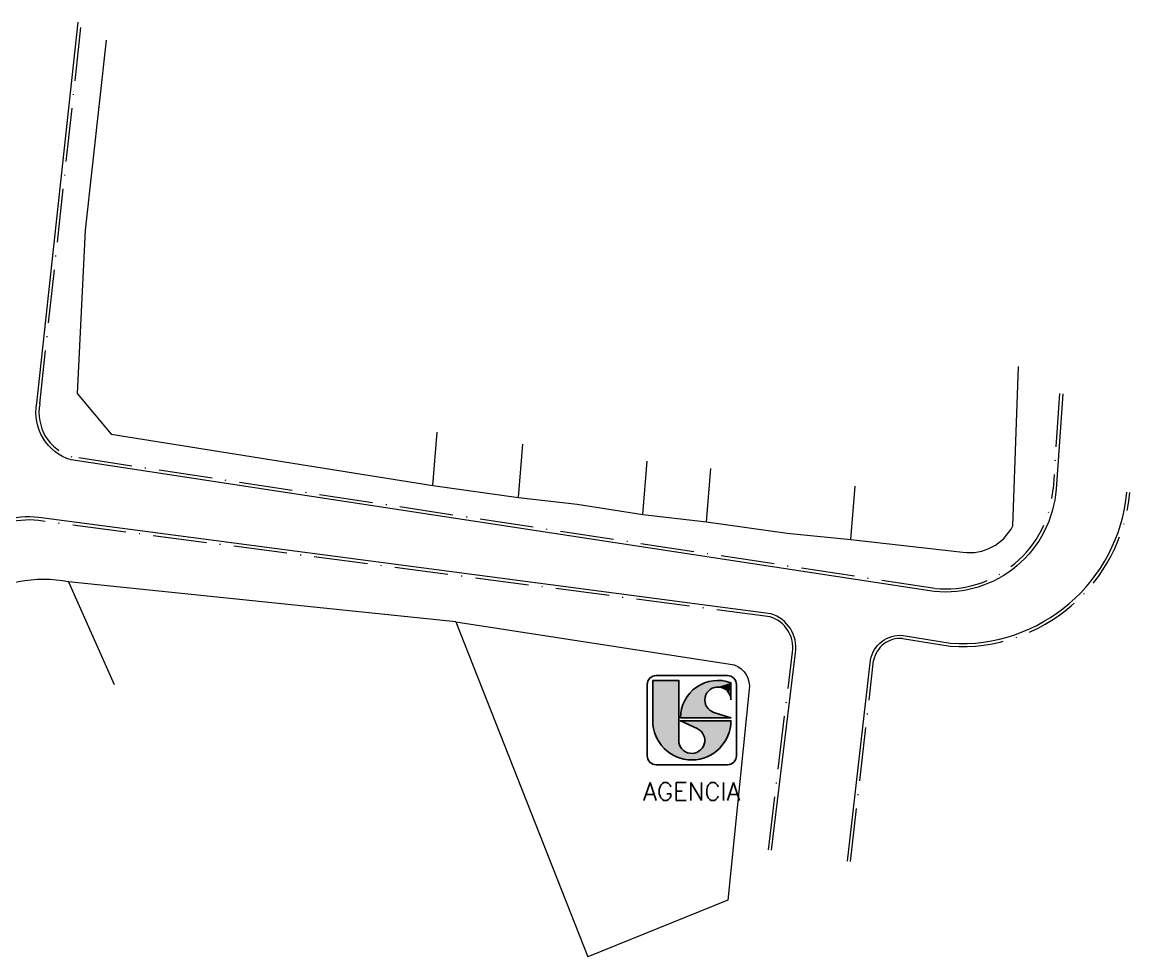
# Model space of a CAD drawing. Extents: x 359101 to 359770, y 7352318 to 7353133.
# Drawn here: x 359646.4 to 359770.5, y 7352917 to 7353021.8 of the extents above; entities that cross this region are included whole.
import ezdxf
from ezdxf.enums import TextEntityAlignment as Align

# ---------------------------------------------------------------- set-up
doc = ezdxf.new("R2010")
doc.units = 0
doc.header["$LTSCALE"] = 2.5
doc.linetypes.add('AVT-LIN-GUIA DE RUA', pattern=[1.44, 0.96, -0.24, 0, -0.24])
doc.layers.add('ATRIBUTO', color=7, linetype='Continuous')
doc.layers.add('SIMBOLOS', color=2, linetype='Continuous')
for name, color, linetype, lineweight, true_color in [('AVT-LT-URB-DIVISA TERRENO OU AL PREDIAL', 251, 'Continuous', 13, 0x5c5c5c), ('AVT-LT-VIA-GUIA', 8, 'AVT-LIN-GUIA DE RUA', 15, 0x6e6e6e), ('AVT-LT-VIA-SARJETA', 253, 'Continuous', 0, 0xa6a6a6)]:
    doc.layers.add(name, color=color, linetype=linetype, lineweight=lineweight, true_color=true_color)
doc.styles.add('SABESP', font='ROMANS.shx', dxfattribs={"height": 2})

# ---------------------------------------------------------------- blocks, each defined once
blk = doc.blocks.new('*U64')
at = {"layer": 'SIMBOLOS', "color": 150, "linetype": 'Continuous'}
for points in [[(-4.38, -0.07), (-1.46, 4.45), (-4.38, 4.45)], [(-1.46, 4.45), (-4.38, -0.07), (-1.46, -2.26)], [(1.11, 4.04), (0.53, 3.7), (2.94, 3.72)], [(1.74, 4.28), (1.11, 4.04), (4.38, 4.19)], [(4.38, 4.19), (1.11, 4.04), (2.94, 3.72)], [(2.4, 4.42), (1.74, 4.28), (3.73, 4.37)], [(3.73, 4.37), (1.74, 4.28), (4.38, 4.19)], [(3.07, 4.45), (2.4, 4.42), (3.73, 4.37)], [(4.38, 4.19), (2.94, 3.72), (3.32, 3.67)], [(4.38, 4.19), (3.32, 3.67), (3.66, 3.52)], [(4.38, 4.19), (3.66, 3.52), (3.96, 3.29)], [(4.38, 4.19), (3.96, 3.29), (4.19, 2.99)], [(4.38, 4.19), (4.19, 2.99), (4.33, 2.64)], [(4.38, 4.19), (4.33, 2.64), (4.38, 2.26)], [(-0.43, 2.78), (-0.79, 2.21), (1.52, 2.68)], [(1.52, 2.68), (-0.79, 2.21), (1.46, 2.31)], [(0.01, 3.28), (-0.43, 2.78), (1.68, 3.03)], [(1.68, 3.03), (-0.43, 2.78), (1.52, 2.68)], [(0.53, 3.7), (0.01, 3.28), (2.57, 3.68)], [(2.57, 3.68), (0.01, 3.28), (2.22, 3.54)], [(2.22, 3.54), (0.01, 3.28), (1.91, 3.32)], [(1.91, 3.32), (0.01, 3.28), (1.68, 3.03)], [(2.94, 3.72), (0.53, 3.7), (2.57, 3.68)], [(-1.05, 1.59), (-1.21, 0.94), (1.63, 1.58)], [(1.63, 1.58), (-1.21, 0.94), (1.85, 1.27)], [(1.85, 1.27), (-1.21, 0.94), (2.14, 1.03)], [(-0.79, 2.21), (-1.05, 1.59), (1.5, 1.93)], [(1.5, 1.93), (-1.05, 1.59), (1.63, 1.58)], [(1.46, 2.31), (-0.79, 2.21), (1.5, 1.93)], [(-1.21, 0.94), (-1.27, 0.27), (2.48, 0.87)], [(2.48, 0.87), (-1.27, 0.27), (4.38, 0.27)], [(2.14, 1.03), (-1.21, 0.94), (2.48, 0.87)], [(-4.38, -0.07), (-4.33, -0.76), (-1.46, -2.26)], [(-4.33, -0.76), (-4.17, -1.43), (-1.46, -2.26)], [(4.33, -0.76), (4.38, -0.07), (-1.27, -0.07)], [(-1.27, -0.07), (0.61, -0.94), (4.33, -0.76)], [(4.33, -0.76), (0.61, -0.94), (4.17, -1.43)], [(0.61, -0.94), (0.94, -1.15), (4.17, -1.43)], [(0.94, -1.15), (1.2, -1.43), (4.17, -1.43)], [(-4.17, -1.43), (-3.9, -2.06), (-1.46, -2.26)], [(-3.9, -2.06), (-3.54, -2.65), (-1.46, -2.26)], [(-1.46, -2.26), (-3.54, -2.65), (-1.41, -2.65)], [(1.2, -1.43), (1.38, -1.78), (3.9, -2.06)], [(4.17, -1.43), (1.2, -1.43), (3.9, -2.06)], [(1.38, -1.78), (1.46, -2.16), (3.9, -2.06)], [(1.46, -2.16), (1.43, -2.55), (3.54, -2.65)], [(3.9, -2.06), (1.46, -2.16), (3.54, -2.65)], [(-3.54, -2.65), (-3.1, -3.17), (-1.41, -2.65)], [(-1.41, -2.65), (-3.1, -3.17), (-1.26, -3.01)], [(-1.26, -3.01), (-3.1, -3.17), (-1.01, -3.31)], [(-3.1, -3.17), (-2.57, -3.62), (-1.01, -3.31)], [(-1.01, -3.31), (-2.57, -3.62), (-0.7, -3.54)], [(-0.7, -3.54), (-2.57, -3.62), (-0.34, -3.68)], [(-2.57, -3.62), (-1.99, -3.98), (-0.34, -3.68)], [(-0.34, -3.68), (-1.99, -3.98), (0.05, -3.72)], [(0.05, -3.72), (-1.99, -3.98), (1.99, -3.98)], [(0.43, -3.66), (0.05, -3.72), (1.99, -3.98)], [(0.79, -3.49), (0.43, -3.66), (2.57, -3.62)], [(2.57, -3.62), (0.43, -3.66), (1.99, -3.98)], [(1.08, -3.24), (0.79, -3.49), (2.57, -3.62)], [(1.3, -2.92), (1.08, -3.24), (3.1, -3.17)], [(3.1, -3.17), (1.08, -3.24), (2.57, -3.62)], [(1.43, -2.55), (1.3, -2.92), (3.54, -2.65)], [(3.54, -2.65), (1.3, -2.92), (3.1, -3.17)], [(-1.99, -3.98), (-1.35, -4.24), (1.99, -3.98)], [(1.99, -3.98), (-1.35, -4.24), (1.35, -4.24)], [(-1.35, -4.24), (-0.69, -4.4), (1.35, -4.24)], [(1.35, -4.24), (-0.69, -4.4), (0.69, -4.4)], [(-0.69, -4.4), (0, -4.45), (0.69, -4.4)]]:
    blk.add_solid(points, dxfattribs=at)
blk = doc.blocks.new('SBC056')
at = {"layer": 'SIMBOLOS', "color": 150}
for points in [[(-4, 5), (4, 5, -0.414214), (5, 4), (5, -4, -0.414214), (4, -5), (-4, -5, -0.414214), (-5, -4), (-5, 4, -0.414214)], [(-4.38, 4.45), (-1.46, 4.45), (-1.46, -2.26, 1.827962), (0.61, -0.94), (-1.27, -0.07), (4.38, -0.07, -1), (-4.38, -0.07)], [(4.38, 2.26, 1.970818), (2.48, 0.87), (4.38, 0.27), (-1.27, 0.27, -0.522877), (4.38, 4.19)]]:
    blk.add_lwpolyline(points, format="xyb", close=True, dxfattribs=at)
at = {"layer": 'SIMBOLOS', "color": 150, "linetype": 'Continuous'}
blk.add_blockref('*U64', (0, 0), dxfattribs=at)
at = {"layer": 'ATRIBUTO', "style": 'SABESP', "flags": 1}
blk.add_attdef('CODIGO', text='', height=1, dxfattribs=at).set_placement((0, 0), align=Align.MIDDLE)
at = {"layer": 'SIMBOLOS', "color": 150, "style": 'SABESP'}
blk.add_text('AGENCIA', height=2, dxfattribs=at).set_placement((0, -8), align=Align.MIDDLE_CENTER)
blk.add_attdef('NOME', text='', height=2, dxfattribs=at).set_placement((0, -12), align=Align.MIDDLE)

msp = doc.modelspace()

# ---------------------------------------------------------------- linework, layer by layer
at = {"layer": 'AVT-LT-URB-DIVISA TERRENO OU AL PREDIAL', "flags": 128}
for points in [[(359655.81, 7353019.72), (359653.47, 7352998.45), (359652.57, 7352980.15), (359656.36, 7352975.6), (359692.41, 7352969.84), (359702.02, 7352968.49), (359708.56, 7352967.77), (359715.95, 7352966.58), (359723.07, 7352965.78), (359732.11, 7352964.49), (359739.24, 7352963.79), (359751.8, 7352962.37, 0.318974), (359757.4, 7352965.34), (359758.01, 7352983.18)], [(359694.98, 7352954.57), (359651.6, 7352959.05, 0.189228), (359640.79, 7352957.03), (359624.65, 7352942.05)], [(359694.98, 7352954.57), (359725.73, 7352949.85, -0.365738), (359727.87, 7352947.4), (359725.47, 7352923.41), (359709.76, 7352917.05)]]:
    msp.add_lwpolyline(points, format="xyb", dxfattribs=at)
at = {"layer": 'AVT-LT-URB-DIVISA TERRENO OU AL PREDIAL', "ltscale": 2.5}
for points in [[(359692.41, 7352969.84), (359692.89, 7352975.82)], [(359702.02, 7352968.49), (359702.49, 7352974.47)], [(359715.95, 7352966.58), (359716.43, 7352972.57)], [(359723.07, 7352965.78), (359723.55, 7352971.76)], [(359739.24, 7352963.79), (359739.71, 7352969.78)]]:
    msp.add_lwpolyline(points, dxfattribs=at)
at = {"layer": 'AVT-LT-URB-DIVISA TERRENO OU AL PREDIAL', "flags": 128}
for points in [[(359651.6, 7352959.05), (359656.71, 7352947.57)], [(359694.98, 7352954.57), (359709.76, 7352917.05)]]:
    msp.add_lwpolyline(points, dxfattribs=at)
at = {"layer": 'AVT-LT-VIA-GUIA', "ltscale": 2.5}
for points in [[(359762.63, 7352980.15), (359761.89, 7352969.47, -0.420554), (359748.63, 7352958.31), (359651.97, 7352973.05, -0.383282), (359648.37, 7352979.01), (359653.04, 7353021.71)], [(359739.2, 7352927.72), (359741.79, 7352950.24, -0.385404), (359745.03, 7352952.7), (359750.36, 7352951.83, 0.406305), (359770.49, 7352969.07, -4.551372)], [(359730, 7352929.03), (359732.69, 7352951.16, 0.371672), (359730.19, 7352955.14), (359648.23, 7352965.91, 0.228647), (359641.09, 7352963.55), (359622.69, 7352943.85)]]:
    msp.add_lwpolyline(points, format="xyb", dxfattribs=at)
at = {"layer": 'AVT-LT-VIA-SARJETA', "ltscale": 2.5}
for points in [[(359762.98, 7352980.12), (359762.24, 7352969.44, -0.420808), (359748.59, 7352957.97), (359651.89, 7352972.71, -0.383872), (359648.03, 7352979.06), (359652.69, 7353021.75)], [(359738.85, 7352927.76), (359741.44, 7352950.29, -0.387667), (359745.08, 7352953.05), (359750.4, 7352952.17, 0.406033), (359770.15, 7352969.1, 0.406033)], [(359730.35, 7352928.99), (359733.03, 7352951.12, 0.373455), (359730.26, 7352955.48), (359648.27, 7352966.25, 0.228911), (359640.84, 7352963.79), (359622.43, 7352944.09)]]:
    msp.add_lwpolyline(points, format="xyb", dxfattribs=at)

# ---------------------------------------------------------------- block references
at = {"layer": 'SIMBOLOS'}
msp.add_blockref('SBC056', (359721.42, 7352943.56), dxfattribs=at)

doc.saveas('drawing.dxf')
